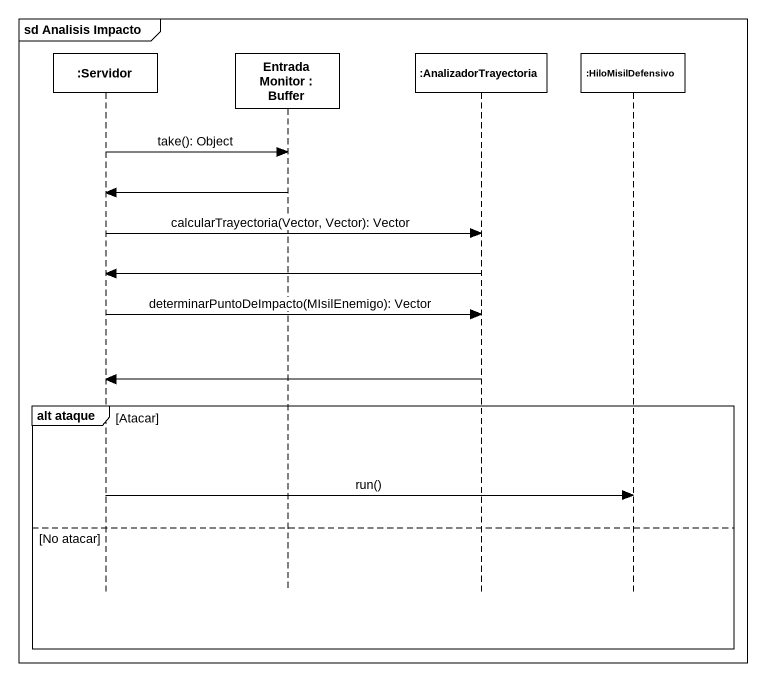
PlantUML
@startuml
mainframe sd Analisis Impacto
hide footbox
participant ":Servidor" as Servidor
participant "Entrada Monitor : Buffer" as Entrada_Monitor
participant ":AnalizadorTrayectoria" as AnalizadorTrayectoria
participant ":HiloMisilDefensivo" as HiloMisilDefensivo

Servidor -> Entrada_Monitor : take(): Object
Entrada_Monitor -> Servidor
Servidor -> AnalizadorTrayectoria : calcularTrayectoria(Vector, Vector): Vector
AnalizadorTrayectoria -> Servidor
Servidor -> AnalizadorTrayectoria : determinarPuntoDeImpacto(MIsilEnemigo): Vector
AnalizadorTrayectoria -> Servidor
group alt ataque [Atacar]
  Servidor -> HiloMisilDefensivo : run()
else No atacar
end
@enduml
